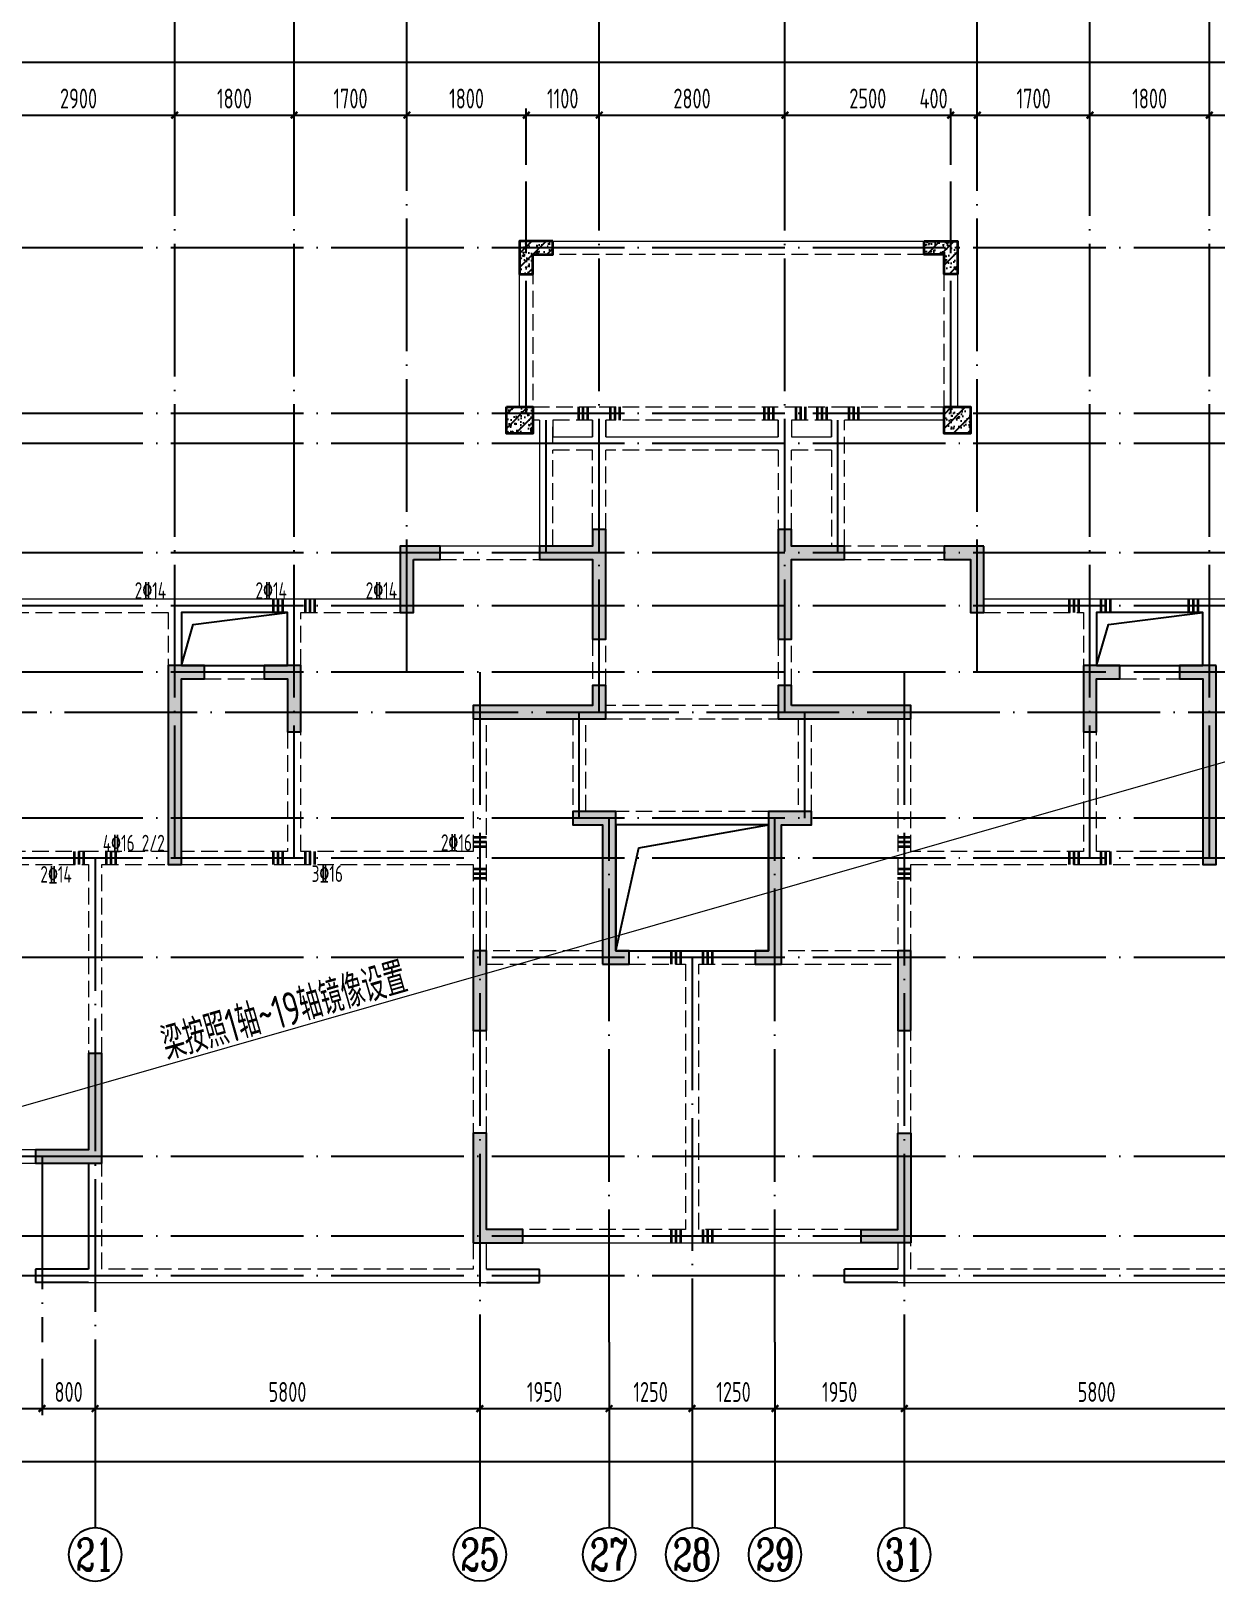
# Model space of a CAD drawing. Extents: x -1712635 to -854203, y -534641 to -21985.
# Drawn here: x -1104351 to -1086483, y -166270 to -142901 of the extents above; entities that cross this region are included whole.
import ezdxf
from ezdxf.enums import TextEntityAlignment as Align

# ---------------------------------------------------------------- set-up
doc = ezdxf.new("R2010")
doc.units = 0
doc.header["$LTSCALE"] = 1000
doc.linetypes.add('DASH', pattern=[0.35, 0.25, -0.1])
doc.linetypes.add('DOTE', pattern=[2.42, 2, -0.2, 0.02, -0.2])
doc.layers.get('0').update_dxf_attribs({"linetype": 'CONTINUOUS'})
doc.layers.get('Defpoints').update_dxf_attribs({"linetype": 'CONTINUOUS'})
for name, color, linetype in [('A-AXIS', 1, 'CONTINUOUS'), ('A-DOTE', 10, 'DOTE'), ('AXIS_NUM', 7, 'CONTINUOUS'), ('BEAM_CON', 4, 'CONTINUOUS'), ('S-D洞口', 4, 'CONTINUOUS'), ('S-L主梁线', 4, 'DASH'), ('S-L梁编号', 6, 'CONTINUOUS'), ('S-L梁配筋', 7, 'CONTINUOUS'), ('S-Q墙填充', 252, 'CONTINUOUS'), ('S-Q墙实线', 6, 'CONTINUOUS'), ('S-Y一般标注', 3, 'CONTINUOUS'), ('S-Z柱填充', 252, 'CONTINUOUS'), ('S-Z柱实线', 6, 'CONTINUOUS')]:
    doc.layers.add(name, color=color, linetype=linetype)
doc.layers.add('梁附加箍筋', color=1, linetype='CONTINUOUS', lineweight=35)
doc.styles.add('TSSD_Axis', font='complex.shx', dxfattribs={"width": 0.7, "bigfont": 'hztxt.shx'})
doc.styles.add('TSSD_DIMENSION', font='Tssdeng.shx', dxfattribs={"width": 0.7, "bigfont": 'tssdchn.shx'})
doc.styles.add('TSSD_REIN', font='tssdeng.shx', dxfattribs={"width": 0.7, "height": 300, "bigfont": 'tssdchn.shx'})
doc.dimstyles.new('TSSD_100_100', dxfattribs={"dimtxt": 300, "dimasz": 100, "dimexe": 100, "dimexo": 250, "dimgap": 100, "dimtad": 1, "dimdec": 0, "dimzin": 0, "dimdsep": 46, "dimtxsty": 'TSSD_DIMENSION', "dimblk": 'ARCHTICK', "dimcen": 0, "dimdle": 100, "dimclrt": 7, "dimadec": 0, "dimazin": 0, "dimtfac": 1, "dimtdec": 0, "dimtix": 1, "dimtmove": 2, "dimatfit": 3, "dimldrblk": 'ARCHTICK', "dimfxl": 0, "dimtolj": 1, "dimtzin": 0, "dimarcsym": 0})
pattern_1 = [(50, (46738.58, -83346.06), (215.17805, -18.82564), [22.5, -247.5]), (355, (46738.58, -83346.06), (-41.6254, 225.65764), [18, -198]), (100.4514, (46756.5, -83347.63), (173.55281, 206.83186), [19.12206, -210.34263]), (46.1842, (46738.58, -83286.06), (320.1723, -49.6557), [33.75, -371.25]), (96.6356, (46765.26, -83290.2), (280.3988, 292.23536), [28.6831, -315.5139]), (351.1842, (46738.58, -83286.06), (280.3986, 292.2356), [27, -297]), (21, (46768.58, -83301.06), (179.07212, -120.78567), [22.5, -247.5]), (326, (46768.58, -83301.06), (72.9946, 217.545), [18, -198]), (71.4514, (46783.5, -83311.13), (252.0668, 96.75915), [19.12206, -210.34263]), (37.5, (46738.58, -83346.06), (3.647957, 99.868156), [0, -195.6, 0, -201, 0, -198.75]), (7.5, (46738.58, -83346.06), (78.92086, 118.323514), [0, -114.6, 0, -191.1, 0, -75.75]), (327.5, (46671.68, -83346.06), (160.14673, -6.76646), [0, -75, 0, -234, 0, -310.5]), (317.5, (46641.68, -83346.06), (174.95585, 30.0315), [0, -97.5, 0, -155.4, 0, -220.5]), (45, (46738.58, -83346.06), (-106.06602, 106.06602), [])]

# ---------------------------------------------------------------- blocks, each defined once
blk = doc.blocks.new('_ArchTick')
at = {"color": 0, "const_width": 0.35}
blk.add_lwpolyline([(-0.5, -0.5), (0.5, 0.5)], dxfattribs=at)
blk = doc.blocks.new('*D55')
at = {"layer": 'Defpoints', "color": 0}
for p in [(34300, 22100), (31400, 21100), (34300, 21100)]:
    blk.add_point(p, dxfattribs=at)
at = {"layer": 'S-Y一般标注', "color": 0, "lineweight": -2}
for p, q in [((31400, 21350), (31400, 22200)), ((34300, 21350), (34300, 22200)), ((31300, 22100), (34400, 22100))]:
    blk.add_line(p, q, dxfattribs=at)
at = {"layer": 'S-Y一般标注', "color": 0, "lineweight": -2, "xscale": 100, "yscale": 100, "zscale": 100, "rotation": 180}
blk.add_blockref('_ArchTick', (31400, 22100), dxfattribs=at)
at = {"layer": 'S-Y一般标注', "color": 0, "lineweight": -2, "xscale": 100, "yscale": 100, "zscale": 100}
blk.add_blockref('_ArchTick', (34300, 22100), dxfattribs=at)
at = {"layer": 'S-Y一般标注', "color": 7, "insert": (32850, 22350), "char_height": 300, "attachment_point": 5, "style": 'TSSD_DIMENSION'}
blk.add_mtext('\\A1;2900', dxfattribs=at)
blk = doc.blocks.new('*D56')
at = {"layer": 'Defpoints', "color": 0}
for p in [(36100, 22100), (34300, 21100), (36100, 21100)]:
    blk.add_point(p, dxfattribs=at)
at = {"layer": 'S-Y一般标注', "color": 0, "lineweight": -2}
for p, q in [((34300, 21350), (34300, 22200)), ((36100, 21350), (36100, 22200)), ((34200, 22100), (36200, 22100))]:
    blk.add_line(p, q, dxfattribs=at)
at = {"layer": 'S-Y一般标注', "color": 0, "lineweight": -2, "xscale": 100, "yscale": 100, "zscale": 100, "rotation": 180}
blk.add_blockref('_ArchTick', (34300, 22100), dxfattribs=at)
at = {"layer": 'S-Y一般标注', "color": 0, "lineweight": -2, "xscale": 100, "yscale": 100, "zscale": 100}
blk.add_blockref('_ArchTick', (36100, 22100), dxfattribs=at)
at = {"layer": 'S-Y一般标注', "color": 7, "insert": (35200, 22350), "char_height": 300, "attachment_point": 5, "style": 'TSSD_DIMENSION'}
blk.add_mtext('\\A1;1800', dxfattribs=at)
blk = doc.blocks.new('*D57')
at = {"layer": 'Defpoints', "color": 0}
for p in [(37800, 22100), (36100, 21100), (37800, 21100)]:
    blk.add_point(p, dxfattribs=at)
at = {"layer": 'S-Y一般标注', "color": 0, "lineweight": -2}
for p, q in [((36100, 21350), (36100, 22200)), ((37800, 21350), (37800, 22200)), ((36000, 22100), (37900, 22100))]:
    blk.add_line(p, q, dxfattribs=at)
at = {"layer": 'S-Y一般标注', "color": 0, "lineweight": -2, "xscale": 100, "yscale": 100, "zscale": 100, "rotation": 180}
blk.add_blockref('_ArchTick', (36100, 22100), dxfattribs=at)
at = {"layer": 'S-Y一般标注', "color": 0, "lineweight": -2, "xscale": 100, "yscale": 100, "zscale": 100}
blk.add_blockref('_ArchTick', (37800, 22100), dxfattribs=at)
at = {"layer": 'S-Y一般标注', "color": 7, "insert": (36950, 22350), "char_height": 300, "attachment_point": 5, "style": 'TSSD_DIMENSION'}
blk.add_mtext('\\A1;1700', dxfattribs=at)
blk = doc.blocks.new('*D58')
at = {"layer": 'Defpoints', "color": 0}
for p in [(40700, 22100), (39600, 21100), (40700, 21100)]:
    blk.add_point(p, dxfattribs=at)
at = {"layer": 'S-Y一般标注', "color": 0, "lineweight": -2}
for p, q in [((39600, 21350), (39600, 22200)), ((40700, 21350), (40700, 22200)), ((39500, 22100), (40800, 22100))]:
    blk.add_line(p, q, dxfattribs=at)
at = {"layer": 'S-Y一般标注', "color": 0, "lineweight": -2, "xscale": 100, "yscale": 100, "zscale": 100, "rotation": 180}
blk.add_blockref('_ArchTick', (39600, 22100), dxfattribs=at)
at = {"layer": 'S-Y一般标注', "color": 0, "lineweight": -2, "xscale": 100, "yscale": 100, "zscale": 100}
blk.add_blockref('_ArchTick', (40700, 22100), dxfattribs=at)
at = {"layer": 'S-Y一般标注', "color": 7, "insert": (40150, 22350), "char_height": 300, "attachment_point": 5, "style": 'TSSD_DIMENSION'}
blk.add_mtext('\\A1;1100', dxfattribs=at)
blk = doc.blocks.new('*D59')
at = {"layer": 'Defpoints', "color": 0}
for p in [(43500, 22100), (40700, 21100), (43500, 21100)]:
    blk.add_point(p, dxfattribs=at)
at = {"layer": 'S-Y一般标注', "color": 0, "lineweight": -2}
for p, q in [((40700, 21350), (40700, 22200)), ((43500, 21350), (43500, 22200)), ((40600, 22100), (43600, 22100))]:
    blk.add_line(p, q, dxfattribs=at)
at = {"layer": 'S-Y一般标注', "color": 0, "lineweight": -2, "xscale": 100, "yscale": 100, "zscale": 100, "rotation": 180}
blk.add_blockref('_ArchTick', (40700, 22100), dxfattribs=at)
at = {"layer": 'S-Y一般标注', "color": 0, "lineweight": -2, "xscale": 100, "yscale": 100, "zscale": 100}
blk.add_blockref('_ArchTick', (43500, 22100), dxfattribs=at)
at = {"layer": 'S-Y一般标注', "color": 7, "insert": (42100, 22350), "char_height": 300, "attachment_point": 5, "style": 'TSSD_DIMENSION'}
blk.add_mtext('\\A1;2800', dxfattribs=at)
blk = doc.blocks.new('*D60')
at = {"layer": 'Defpoints', "color": 0}
for p in [(46400, 22100), (46000, 21100), (46400, 21100)]:
    blk.add_point(p, dxfattribs=at)
at = {"layer": 'S-Y一般标注', "color": 0, "lineweight": -2}
for p, q in [((46000, 21350), (46000, 22200)), ((46400, 21350), (46400, 22200)), ((45900, 22100), (46500, 22100))]:
    blk.add_line(p, q, dxfattribs=at)
at = {"layer": 'S-Y一般标注', "color": 0, "lineweight": -2, "xscale": 100, "yscale": 100, "zscale": 100, "rotation": 180}
blk.add_blockref('_ArchTick', (46000, 22100), dxfattribs=at)
at = {"layer": 'S-Y一般标注', "color": 0, "lineweight": -2, "xscale": 100, "yscale": 100, "zscale": 100}
blk.add_blockref('_ArchTick', (46400, 22100), dxfattribs=at)
at = {"layer": 'S-Y一般标注', "color": 7, "insert": (45742, 22350), "char_height": 300, "attachment_point": 5, "style": 'TSSD_DIMENSION'}
blk.add_mtext('\\A1;400', dxfattribs=at)
blk = doc.blocks.new('*D61')
at = {"layer": 'Defpoints', "color": 0}
for p in [(48100, 22100), (46400, 21100), (48100, 21100)]:
    blk.add_point(p, dxfattribs=at)
at = {"layer": 'S-Y一般标注', "color": 0, "lineweight": -2}
for p, q in [((46400, 21350), (46400, 22200)), ((48100, 21350), (48100, 22200)), ((46300, 22100), (48200, 22100))]:
    blk.add_line(p, q, dxfattribs=at)
at = {"layer": 'S-Y一般标注', "color": 0, "lineweight": -2, "xscale": 100, "yscale": 100, "zscale": 100, "rotation": 180}
blk.add_blockref('_ArchTick', (46400, 22100), dxfattribs=at)
at = {"layer": 'S-Y一般标注', "color": 0, "lineweight": -2, "xscale": 100, "yscale": 100, "zscale": 100}
blk.add_blockref('_ArchTick', (48100, 22100), dxfattribs=at)
at = {"layer": 'S-Y一般标注', "color": 7, "insert": (47250, 22350), "char_height": 300, "attachment_point": 5, "style": 'TSSD_DIMENSION'}
blk.add_mtext('\\A1;1700', dxfattribs=at)
blk = doc.blocks.new('*D62')
at = {"layer": 'Defpoints', "color": 0}
for p in [(49900, 22100), (48100, 21100), (49900, 21100)]:
    blk.add_point(p, dxfattribs=at)
at = {"layer": 'S-Y一般标注', "color": 0, "lineweight": -2}
for p, q in [((48100, 21350), (48100, 22200)), ((49900, 21350), (49900, 22200)), ((48000, 22100), (50000, 22100))]:
    blk.add_line(p, q, dxfattribs=at)
at = {"layer": 'S-Y一般标注', "color": 0, "lineweight": -2, "xscale": 100, "yscale": 100, "zscale": 100, "rotation": 180}
blk.add_blockref('_ArchTick', (48100, 22100), dxfattribs=at)
at = {"layer": 'S-Y一般标注', "color": 0, "lineweight": -2, "xscale": 100, "yscale": 100, "zscale": 100}
blk.add_blockref('_ArchTick', (49900, 22100), dxfattribs=at)
at = {"layer": 'S-Y一般标注', "color": 7, "insert": (49000, 22350), "char_height": 300, "attachment_point": 5, "style": 'TSSD_DIMENSION'}
blk.add_mtext('\\A1;1800', dxfattribs=at)
blk = doc.blocks.new('*D63')
at = {"layer": 'Defpoints', "color": 0}
for p in [(52800, 22100), (49900, 21100), (52800, 21100)]:
    blk.add_point(p, dxfattribs=at)
at = {"layer": 'S-Y一般标注', "color": 0, "lineweight": -2}
for p, q in [((49900, 21350), (49900, 22200)), ((52800, 21350), (52800, 22200)), ((49800, 22100), (52900, 22100))]:
    blk.add_line(p, q, dxfattribs=at)
at = {"layer": 'S-Y一般标注', "color": 0, "lineweight": -2, "xscale": 100, "yscale": 100, "zscale": 100, "rotation": 180}
blk.add_blockref('_ArchTick', (49900, 22100), dxfattribs=at)
at = {"layer": 'S-Y一般标注', "color": 0, "lineweight": -2, "xscale": 100, "yscale": 100, "zscale": 100}
blk.add_blockref('_ArchTick', (52800, 22100), dxfattribs=at)
at = {"layer": 'S-Y一般标注', "color": 7, "insert": (51350, 22350), "char_height": 300, "attachment_point": 5, "style": 'TSSD_DIMENSION'}
blk.add_mtext('\\A1;2900', dxfattribs=at)
blk = doc.blocks.new('*D65')
at = {"layer": 'Defpoints', "color": 0}
for p in [(54600, 22900), (4600, 21100), (54600, 21100)]:
    blk.add_point(p, dxfattribs=at)
at = {"layer": 'S-Y一般标注', "color": 0, "lineweight": -2}
for p, q in [((4600, 21350), (4600, 23000)), ((54600, 21350), (54600, 23000)), ((4500, 22900), (54700, 22900))]:
    blk.add_line(p, q, dxfattribs=at)
at = {"layer": 'S-Y一般标注', "color": 0, "lineweight": -2, "xscale": 100, "yscale": 100, "zscale": 100, "rotation": 180}
blk.add_blockref('_ArchTick', (4600, 22900), dxfattribs=at)
at = {"layer": 'S-Y一般标注', "color": 0, "lineweight": -2, "xscale": 100, "yscale": 100, "zscale": 100}
blk.add_blockref('_ArchTick', (54600, 22900), dxfattribs=at)
at = {"layer": 'S-Y一般标注', "color": 7, "insert": (29600, 23150), "char_height": 300, "attachment_point": 5, "style": 'TSSD_DIMENSION'}
blk.add_mtext('\\A1;50000', dxfattribs=at)
blk = doc.blocks.new('*D80')
at = {"layer": 'Defpoints', "color": 0}
for p in [(39600, 22100), (37800, 21100), (39600, 21100)]:
    blk.add_point(p, dxfattribs=at)
at = {"layer": 'S-Y一般标注', "color": 0, "lineweight": -2}
for p, q in [((37800, 21350), (37800, 22200)), ((39600, 21350), (39600, 22200)), ((37700, 22100), (39700, 22100))]:
    blk.add_line(p, q, dxfattribs=at)
at = {"layer": 'S-Y一般标注', "color": 0, "lineweight": -2, "xscale": 100, "yscale": 100, "zscale": 100, "rotation": 180}
blk.add_blockref('_ArchTick', (37800, 22100), dxfattribs=at)
at = {"layer": 'S-Y一般标注', "color": 0, "lineweight": -2, "xscale": 100, "yscale": 100, "zscale": 100}
blk.add_blockref('_ArchTick', (39600, 22100), dxfattribs=at)
at = {"layer": 'S-Y一般标注', "color": 7, "insert": (38700, 22350), "char_height": 300, "attachment_point": 5, "style": 'TSSD_DIMENSION'}
blk.add_mtext('\\A1;1800', dxfattribs=at)
blk = doc.blocks.new('*D81')
at = {"layer": 'Defpoints', "color": 0}
for p in [(46000, 22100), (43500, 21100), (46000, 21100)]:
    blk.add_point(p, dxfattribs=at)
at = {"layer": 'S-Y一般标注', "color": 0, "lineweight": -2}
for p, q in [((43500, 21350), (43500, 22200)), ((46000, 21350), (46000, 22200)), ((43400, 22100), (46100, 22100))]:
    blk.add_line(p, q, dxfattribs=at)
at = {"layer": 'S-Y一般标注', "color": 0, "lineweight": -2, "xscale": 100, "yscale": 100, "zscale": 100, "rotation": 180}
blk.add_blockref('_ArchTick', (43500, 22100), dxfattribs=at)
at = {"layer": 'S-Y一般标注', "color": 0, "lineweight": -2, "xscale": 100, "yscale": 100, "zscale": 100}
blk.add_blockref('_ArchTick', (46000, 22100), dxfattribs=at)
at = {"layer": 'S-Y一般标注', "color": 7, "insert": (44750, 22350), "char_height": 300, "attachment_point": 5, "style": 'TSSD_DIMENSION'}
blk.add_mtext('\\A1;2500', dxfattribs=at)
blk = doc.blocks.new('ts_axno')
at = {"color": 0, "linetype": 'ByBlock', "lineweight": -2}
blk.add_circle((0, 0), 0.5, dxfattribs=at)
at = {"color": 0, "linetype": 'ByBlock', "lineweight": -2, "style": 'TSSD_Axis', "width": 0.7}
blk.add_attdef('A', text='', height=0.6, dxfattribs=at).set_placement((0, 0), align=Align.MIDDLE_CENTER)
blk = doc.blocks.new('*D88')
at = {"layer": 'Defpoints', "color": 0}
for p in [(32300, 3600), (33100, 3600), (33100, 2600)]:
    blk.add_point(p, dxfattribs=at)
at = {"layer": 'S-Y一般标注', "color": 0, "lineweight": -2}
for p, q in [((32300, 3350), (32300, 2500)), ((33100, 3350), (33100, 2500)), ((32200, 2600), (33200, 2600))]:
    blk.add_line(p, q, dxfattribs=at)
at = {"layer": 'S-Y一般标注', "color": 0, "lineweight": -2, "xscale": 100, "yscale": 100, "zscale": 100, "rotation": 180}
blk.add_blockref('_ArchTick', (32300, 2600), dxfattribs=at)
at = {"layer": 'S-Y一般标注', "color": 0, "lineweight": -2, "xscale": 100, "yscale": 100, "zscale": 100}
blk.add_blockref('_ArchTick', (33100, 2600), dxfattribs=at)
at = {"layer": 'S-Y一般标注', "color": 7, "insert": (32700, 2850), "char_height": 300, "attachment_point": 5, "style": 'TSSD_DIMENSION'}
blk.add_mtext('\\A1;800', dxfattribs=at)
blk = doc.blocks.new('*D89')
at = {"layer": 'Defpoints', "color": 0}
for p in [(33100, 3600), (38900, 3600), (38900, 2600)]:
    blk.add_point(p, dxfattribs=at)
at = {"layer": 'S-Y一般标注', "color": 0, "lineweight": -2}
for p, q in [((33100, 3350), (33100, 2500)), ((38900, 3350), (38900, 2500)), ((33000, 2600), (39000, 2600))]:
    blk.add_line(p, q, dxfattribs=at)
at = {"layer": 'S-Y一般标注', "color": 0, "lineweight": -2, "xscale": 100, "yscale": 100, "zscale": 100, "rotation": 180}
blk.add_blockref('_ArchTick', (33100, 2600), dxfattribs=at)
at = {"layer": 'S-Y一般标注', "color": 0, "lineweight": -2, "xscale": 100, "yscale": 100, "zscale": 100}
blk.add_blockref('_ArchTick', (38900, 2600), dxfattribs=at)
at = {"layer": 'S-Y一般标注', "color": 7, "insert": (36000, 2850), "char_height": 300, "attachment_point": 5, "style": 'TSSD_DIMENSION'}
blk.add_mtext('\\A1;5800', dxfattribs=at)
blk = doc.blocks.new('*D90')
at = {"layer": 'Defpoints', "color": 0}
for p in [(43350, 3600), (45300, 3600), (45300, 2600)]:
    blk.add_point(p, dxfattribs=at)
at = {"layer": 'S-Y一般标注', "color": 0, "lineweight": -2}
for p, q in [((43350, 3350), (43350, 2500)), ((45300, 3350), (45300, 2500)), ((43250, 2600), (45400, 2600))]:
    blk.add_line(p, q, dxfattribs=at)
at = {"layer": 'S-Y一般标注', "color": 0, "lineweight": -2, "xscale": 100, "yscale": 100, "zscale": 100, "rotation": 180}
blk.add_blockref('_ArchTick', (43350, 2600), dxfattribs=at)
at = {"layer": 'S-Y一般标注', "color": 0, "lineweight": -2, "xscale": 100, "yscale": 100, "zscale": 100}
blk.add_blockref('_ArchTick', (45300, 2600), dxfattribs=at)
at = {"layer": 'S-Y一般标注', "color": 7, "insert": (44325, 2850), "char_height": 300, "attachment_point": 5, "style": 'TSSD_DIMENSION'}
blk.add_mtext('\\A1;1950', dxfattribs=at)
blk = doc.blocks.new('*D91')
at = {"layer": 'Defpoints', "color": 0}
for p in [(45300, 3600), (51100, 3600), (51100, 2600)]:
    blk.add_point(p, dxfattribs=at)
at = {"layer": 'S-Y一般标注', "color": 0, "lineweight": -2}
for p, q in [((45300, 3350), (45300, 2500)), ((51100, 3350), (51100, 2500)), ((45200, 2600), (51200, 2600))]:
    blk.add_line(p, q, dxfattribs=at)
at = {"layer": 'S-Y一般标注', "color": 0, "lineweight": -2, "xscale": 100, "yscale": 100, "zscale": 100, "rotation": 180}
blk.add_blockref('_ArchTick', (45300, 2600), dxfattribs=at)
at = {"layer": 'S-Y一般标注', "color": 0, "lineweight": -2, "xscale": 100, "yscale": 100, "zscale": 100}
blk.add_blockref('_ArchTick', (51100, 2600), dxfattribs=at)
at = {"layer": 'S-Y一般标注', "color": 7, "insert": (48200, 2850), "char_height": 300, "attachment_point": 5, "style": 'TSSD_DIMENSION'}
blk.add_mtext('\\A1;5800', dxfattribs=at)
blk = doc.blocks.new('*D94')
at = {"layer": 'Defpoints', "color": 0}
for p in [(4600, 3600), (54600, 3600), (54600, 1800)]:
    blk.add_point(p, dxfattribs=at)
at = {"layer": 'S-Y一般标注', "color": 0, "lineweight": -2}
for p, q in [((4600, 3350), (4600, 1700)), ((54600, 3350), (54600, 1700)), ((4500, 1800), (54700, 1800))]:
    blk.add_line(p, q, dxfattribs=at)
at = {"layer": 'S-Y一般标注', "color": 0, "lineweight": -2, "xscale": 100, "yscale": 100, "zscale": 100, "rotation": 180}
blk.add_blockref('_ArchTick', (4600, 1800), dxfattribs=at)
at = {"layer": 'S-Y一般标注', "color": 0, "lineweight": -2, "xscale": 100, "yscale": 100, "zscale": 100}
blk.add_blockref('_ArchTick', (54600, 1800), dxfattribs=at)
at = {"layer": 'S-Y一般标注', "color": 7, "insert": (29600, 2050), "char_height": 300, "attachment_point": 5, "style": 'TSSD_DIMENSION'}
blk.add_mtext('\\A1;50000', dxfattribs=at)
blk = doc.blocks.new('*D97')
at = {"layer": 'Defpoints', "color": 0}
for p in [(29600, 3600), (32300, 3600), (32300, 2600)]:
    blk.add_point(p, dxfattribs=at)
at = {"layer": 'S-Y一般标注', "color": 0, "lineweight": -2}
for p, q in [((29600, 3350), (29600, 2500)), ((32300, 3350), (32300, 2500)), ((29500, 2600), (32400, 2600))]:
    blk.add_line(p, q, dxfattribs=at)
at = {"layer": 'S-Y一般标注', "color": 0, "lineweight": -2, "xscale": 100, "yscale": 100, "zscale": 100, "rotation": 180}
blk.add_blockref('_ArchTick', (29600, 2600), dxfattribs=at)
at = {"layer": 'S-Y一般标注', "color": 0, "lineweight": -2, "xscale": 100, "yscale": 100, "zscale": 100}
blk.add_blockref('_ArchTick', (32300, 2600), dxfattribs=at)
at = {"layer": 'S-Y一般标注', "color": 7, "insert": (30950, 2850), "char_height": 300, "attachment_point": 5, "style": 'TSSD_DIMENSION'}
blk.add_mtext('\\A1;2700', dxfattribs=at)
blk = doc.blocks.new('*D98')
at = {"layer": 'Defpoints', "color": 0}
for p in [(38900, 3600), (40850, 3600), (40850, 2600)]:
    blk.add_point(p, dxfattribs=at)
at = {"layer": 'S-Y一般标注', "color": 0, "lineweight": -2}
for p, q in [((38900, 3350), (38900, 2500)), ((40850, 3350), (40850, 2500)), ((38800, 2600), (40950, 2600))]:
    blk.add_line(p, q, dxfattribs=at)
at = {"layer": 'S-Y一般标注', "color": 0, "lineweight": -2, "xscale": 100, "yscale": 100, "zscale": 100, "rotation": 180}
blk.add_blockref('_ArchTick', (38900, 2600), dxfattribs=at)
at = {"layer": 'S-Y一般标注', "color": 0, "lineweight": -2, "xscale": 100, "yscale": 100, "zscale": 100}
blk.add_blockref('_ArchTick', (40850, 2600), dxfattribs=at)
at = {"layer": 'S-Y一般标注', "color": 7, "insert": (39875, 2850), "char_height": 300, "attachment_point": 5, "style": 'TSSD_DIMENSION'}
blk.add_mtext('\\A1;1950', dxfattribs=at)
blk = doc.blocks.new('*D115')
at = {"layer": 'Defpoints', "color": 0}
for p in [(40850, 3600), (42100, 3600), (42100, 2600)]:
    blk.add_point(p, dxfattribs=at)
at = {"layer": 'S-Y一般标注', "color": 0, "lineweight": -2}
for p, q in [((40850, 3350), (40850, 2500)), ((42100, 3350), (42100, 2500)), ((40750, 2600), (42200, 2600))]:
    blk.add_line(p, q, dxfattribs=at)
at = {"layer": 'S-Y一般标注', "color": 0, "lineweight": -2, "xscale": 100, "yscale": 100, "zscale": 100, "rotation": 180}
blk.add_blockref('_ArchTick', (40850, 2600), dxfattribs=at)
at = {"layer": 'S-Y一般标注', "color": 0, "lineweight": -2, "xscale": 100, "yscale": 100, "zscale": 100}
blk.add_blockref('_ArchTick', (42100, 2600), dxfattribs=at)
at = {"layer": 'S-Y一般标注', "color": 7, "insert": (41475, 2850), "char_height": 300, "attachment_point": 5, "style": 'TSSD_DIMENSION'}
blk.add_mtext('\\A1;1250', dxfattribs=at)
blk = doc.blocks.new('*D116')
at = {"layer": 'Defpoints', "color": 0}
for p in [(42100, 3600), (43350, 3600), (43350, 2600)]:
    blk.add_point(p, dxfattribs=at)
at = {"layer": 'S-Y一般标注', "color": 0, "lineweight": -2}
for p, q in [((42100, 3350), (42100, 2500)), ((43350, 3350), (43350, 2500)), ((42000, 2600), (43450, 2600))]:
    blk.add_line(p, q, dxfattribs=at)
at = {"layer": 'S-Y一般标注', "color": 0, "lineweight": -2, "xscale": 100, "yscale": 100, "zscale": 100, "rotation": 180}
blk.add_blockref('_ArchTick', (42100, 2600), dxfattribs=at)
at = {"layer": 'S-Y一般标注', "color": 0, "lineweight": -2, "xscale": 100, "yscale": 100, "zscale": 100}
blk.add_blockref('_ArchTick', (43350, 2600), dxfattribs=at)
at = {"layer": 'S-Y一般标注', "color": 7, "insert": (42725, 2850), "char_height": 300, "attachment_point": 5, "style": 'TSSD_DIMENSION'}
blk.add_mtext('\\A1;1250', dxfattribs=at)
blk = doc.blocks.new('20210807.15313138')
at = {"layer": 'S-Q墙填充'}
h = blk.add_hatch(color=252, dxfattribs=at)
h.dxf.hatch_style = 1
h.paths.add_polyline_path([(97216, 67840), (97216, 68190), (97016, 68190), (97016, 67940), (96216, 67940), (96216, 67740), (97016, 67740), (97016, 66540), (97216, 66540)])
h = blk.add_hatch(color=252, dxfattribs=at)
h.dxf.hatch_style = 1
h.paths.add_polyline_path([(99816, 67840), (99816, 66540), (100016, 66540), (100016, 67740), (100815, 67740), (100815, 67940), (100016, 67940), (100016, 68190), (99816, 68190)])
h = blk.add_hatch(color=252, dxfattribs=at)
h.dxf.hatch_style = 1
h.paths.add_polyline_path([(94316, 67740), (94716, 67740), (94716, 67940), (94116, 67940), (94116, 66940), (94316, 66940)])
h = blk.add_hatch(color=252, dxfattribs=at)
h.dxf.hatch_style = 1
h.paths.add_polyline_path([(102916, 67940), (102316, 67940), (102316, 67740), (102716, 67740), (102716, 66940), (102916, 66940)])
h = blk.add_hatch(color=252, dxfattribs=at)
h.dxf.hatch_style = 1
h.paths.add_polyline_path([(90816, 63140), (90816, 65940), (91166, 65940), (91166, 66140), (90616, 66140), (90616, 63140)])
h = blk.add_hatch(color=252, dxfattribs=at)
h.dxf.hatch_style = 1
h.paths.add_polyline_path([(92066, 65940), (92416, 65940), (92416, 65140), (92616, 65140), (92616, 66140), (92066, 66140)])
h = blk.add_hatch(color=252, dxfattribs=at)
h.dxf.hatch_style = 1
h.paths.add_polyline_path([(104416, 66140), (104416, 65140), (104616, 65140), (104616, 65940), (104966, 65940), (104966, 66140)])
h = blk.add_hatch(color=252, dxfattribs=at)
h.dxf.hatch_style = 1
h.paths.add_polyline_path([(106416, 66140), (105866, 66140), (105866, 65940), (106216, 65940), (106216, 63140), (106416, 63140)])
h = blk.add_hatch(color=252, dxfattribs=at)
h.dxf.hatch_style = 1
h.paths.add_polyline_path([(95216, 65340), (96816, 65340), (97216, 65340), (97216, 65840), (97016, 65840), (97016, 65540), (96816, 65540), (95216, 65540)])
h = blk.add_hatch(color=252, dxfattribs=at)
h.dxf.hatch_style = 1
h.paths.add_polyline_path([(100016, 65540), (100016, 65840), (99816, 65840), (99816, 65340), (100216, 65340), (101816, 65340), (101816, 65540), (100216, 65540)])
h = blk.add_hatch(color=252, dxfattribs=at)
h.dxf.hatch_style = 1
h.paths.add_polyline_path([(97166, 61640), (97566, 61640), (97566, 61840), (97366, 61840), (97366, 63240), (97366, 63940), (96716, 63940), (96716, 63740), (97166, 63740), (97166, 63240)])
h = blk.add_hatch(color=252, dxfattribs=at)
h.dxf.hatch_style = 1
h.paths.add_polyline_path([(99666, 61840), (99466, 61840), (99466, 61640), (99866, 61640), (99866, 63240), (99866, 63740), (100316, 63740), (100316, 63940), (99666, 63940), (99666, 63240)])
h = blk.add_hatch(color=252, dxfattribs=at)
h.dxf.hatch_style = 1
h.paths.add_polyline_path([(95416, 60640), (95416, 61840), (95216, 61840), (95216, 60640)])
h = blk.add_hatch(color=252, dxfattribs=at)
h.dxf.hatch_style = 1
h.paths.add_polyline_path([(101816, 60640), (101816, 61840), (101616, 61840), (101616, 60640)])
h = blk.add_hatch(color=252, dxfattribs=at)
h.dxf.hatch_style = 1
h.paths.add_polyline_path([(88716, 58840), (88616, 58840), (88616, 58640), (88716, 58640), (89616, 58640), (89616, 60290), (89416, 60290), (89416, 58840)])
h = blk.add_hatch(color=252, dxfattribs=at)
h.dxf.hatch_style = 1
h.paths.add_polyline_path([(95216, 57440), (95966, 57440), (95966, 57640), (95416, 57640), (95416, 59090), (95216, 59090)])
h = blk.add_hatch(color=252, dxfattribs=at)
h.dxf.hatch_style = 1
h.paths.add_polyline_path([(101816, 57440), (101066, 57440), (101066, 57640), (101616, 57640), (101616, 58740), (101616, 59090), (101816, 59090), (101816, 58740)])
at = {"layer": 'S-Z柱填充'}
h = blk.add_hatch(dxfattribs=at)
h.set_pattern_fill('ARMORED', color=256, scale=30, style=0)
h.set_pattern_definition(pattern_1)
h.paths.add_polyline_path([(96416, 72540), (95916, 72540), (95916, 72040), (96116, 72040), (96116, 72340), (96416, 72340)])
h = blk.add_hatch(dxfattribs=at)
h.set_pattern_fill('ARMORED', color=256, scale=30, style=0)
h.set_pattern_definition(pattern_1)
h.paths.add_polyline_path([(102016, 72540), (102516, 72540), (102516, 72040), (102316, 72040), (102316, 72340), (102016, 72340)])
h = blk.add_hatch(dxfattribs=at)
h.set_pattern_fill('ARMORED', color=256, scale=30, style=0)
h.set_pattern_definition([(50, (-309692.94, 38050.78), (215.178055, -18.82564), [22.5, -247.5]), (355, (-309692.94, 38050.78), (-41.6254, 225.65764), [18, -198]), (100.4514, (-309675.01, 38049.21), (173.55281, 206.83186), [19.12206, -210.34263]), (46.1842, (-309692.94, 38110.78), (320.17231, -49.6557), [33.75, -371.25]), (96.6356, (-309666.26, 38106.64), (280.3988, 292.23536), [28.68309, -315.5139]), (351.1842, (-309692.94, 38110.78), (280.39858, 292.23558), [27, -297]), (21, (-309662.94, 38095.78), (179.072116, -120.78567), [22.5, -247.5]), (326, (-309662.94, 38095.78), (72.9946, 217.54501), [18, -198]), (71.4514, (-309648.02, 38085.71), (252.06679, 96.75915), [19.12206, -210.34263]), (37.5, (-309692.945, 38050.78), (3.647957, 99.868156), [0, -195.6, 0, -201, 0, -198.75]), (7.5, (-309692.94, 38050.78), (78.92086, 118.323514), [0, -114.6, 0, -191.1, 0, -75.75]), (327.5, (-309759.845, 38050.78), (160.146731, -6.766462), [0, -75, 0, -234, 0, -310.5]), (317.5, (-309789.84, 38050.78), (174.95585, 30.031495), [0, -97.5, 0, -155.4, 0, -220.5]), (45, (-309692.94, 38050.78), (-106.066017, 106.066017), [])])
h.paths.add_polyline_path([(95716, 70040), (96116, 70040), (96116, 69640), (95716, 69640)])
h = blk.add_hatch(dxfattribs=at)
h.set_pattern_fill('ARMORED', color=256, scale=30, style=0)
h.set_pattern_definition([(50, (-310092.94, 38050.78), (215.178055, -18.82564), [22.5, -247.5]), (355, (-310092.94, 38050.78), (-41.6254, 225.65764), [18, -198]), (100.4514, (-310075.01, 38049.2), (173.55281, 206.83186), [19.12206, -210.34263]), (46.1842, (-310092.94, 38110.78), (320.17231, -49.6557), [33.75, -371.25]), (96.6356, (-310066.26, 38106.64), (280.3988, 292.23536), [28.68309, -315.5139]), (351.1842, (-310092.94, 38110.78), (280.39858, 292.23558), [27, -297]), (21, (-310062.94, 38095.78), (179.072116, -120.78567), [22.5, -247.5]), (326, (-310062.94, 38095.78), (72.9946, 217.54501), [18, -198]), (71.4514, (-310048.02, 38085.71), (252.06679, 96.75915), [19.12206, -210.34263]), (37.5, (-310092.945, 38050.78), (3.647957, 99.868156), [0, -195.6, 0, -201, 0, -198.75]), (7.5, (-310092.94, 38050.78), (78.92086, 118.323514), [0, -114.6, 0, -191.1, 0, -75.75]), (327.5, (-310159.845, 38050.78), (160.146731, -6.766462), [0, -75, 0, -234, 0, -310.5]), (317.5, (-310189.84, 38050.78), (174.95585, 30.031495), [0, -97.5, 0, -155.4, 0, -220.5]), (45, (-310092.94, 38050.78), (-106.066017, 106.066017), [])])
h.paths.add_polyline_path([(102316, 70040), (102716, 70040), (102716, 69640), (102316, 69640)])
at = {"layer": 'BEAM_CON'}
for p, q in [((89416, 58640), (89416, 57040)), ((88616, 57040), (88616, 56840)), ((89416, 57040), (88616, 57040)), ((95416, 57040), (96216, 57040)), ((96216, 56840), (96216, 57040)), ((101616, 57040), (100816, 57040)), ((100816, 56840), (100816, 57040)), ((89416, 56840), (88616, 56840)), ((95416, 56840), (96216, 56840)), ((101616, 56840), (100816, 56840))]:
    blk.add_line(p, q, dxfattribs=at)
at = {"layer": 'S-D洞口', "color": 5}
for points in [[(90816, 66140), (92416, 66140), (92416, 66940), (90816, 66940), (90816, 66140), (90993, 66762), (92416, 66940)], [(104616, 66140), (106216, 66140), (106216, 66940), (104616, 66940), (104616, 66140), (104793, 66762), (106216, 66940)], [(97366, 61840), (99666, 61840), (99666, 63740), (97366, 63740), (97366, 61840), (97712, 63393), (99666, 63740)]]:
    blk.add_lwpolyline(points, dxfattribs=at)
at = {"layer": 'S-L主梁线', "linetype": 'ByBlock', "lineweight": 18}
for p, q in [((96316, 72540), (102016, 72540)), ((95916, 70040), (95916, 72140)), ((102516, 72040), (102516, 70040)), ((96216, 69840), (96216, 67940)), ((102316, 69840), (100816, 69840)), ((96216, 69590), (96216, 69590)), ((96416, 69590), (97016, 69590)), ((97216, 69590), (99816, 69590)), ((100016, 69590), (100616, 69589)), ((96216, 67940), (94716, 67940)), ((90716, 67140), (87816, 67140)), ((92516, 67140), (90716, 67140)), ((94116, 67140), (92516, 67140)), ((104516, 67140), (102916, 67140)), ((106316, 67140), (104516, 67140)), ((109316, 67140), (106316, 67140)), ((90816, 66940), (92416, 66940)), ((90816, 66140), (90816, 66940)), ((92416, 66940), (92416, 66140)), ((104616, 66940), (106216, 66940)), ((104616, 66140), (104616, 66940)), ((106216, 66940), (106216, 66140)), ((92066, 66140), (91166, 66140)), ((105866, 66140), (104966, 66140)), ((97366, 63740), (99666, 63740)), ((98516, 61840), (97566, 61840)), ((99466, 61840), (98516, 61840)), ((86016, 58640), (88616, 58640)), ((95416, 57040), (95416, 57440)), ((95966, 57440), (98516, 57440)), ((98516, 57440), (101066, 57440)), ((101616, 57440), (101616, 57040)), ((89416, 56840), (95416, 56840)), ((101616, 56840), (107616, 56840))]:
    blk.add_line(p, q, dxfattribs=at)
at = {"layer": 'S-L主梁线', "linetype": 'DASH', "lineweight": 18}
for p, q in [((102016, 72340), (96316, 72340)), ((96116, 72140), (96116, 70040)), ((102316, 70040), (102316, 72040)), ((96116, 70040), (97116, 70040)), ((97116, 70040), (99916, 70040)), ((99916, 70040), (100716, 70040)), ((100716, 70040), (102316, 70040)), ((96216, 69840), (96116, 69840)), ((96416, 69490), (96416, 69840)), ((96416, 69840), (96416, 69590)), ((97016, 69840), (96416, 69840)), ((97016, 69840), (97016, 69590)), ((97016, 69590), (97016, 69840)), ((97216, 69590), (97216, 69840)), ((97216, 69840), (97216, 69590)), ((99816, 69840), (97216, 69840)), ((99816, 69840), (99816, 69590)), ((99816, 69590), (99816, 69840)), ((100016, 69840), (100016, 69590)), ((100016, 69840), (100016, 69590)), ((100616, 69840), (100016, 69840)), ((100616, 69840), (100616, 69589)), ((100616, 69589), (100616, 69840)), ((100816, 67940), (100816, 69840)), ((97016, 69390), (96416, 69390)), ((96416, 67940), (96416, 69390)), ((97016, 68190), (97016, 69390)), ((97216, 68190), (97216, 69390)), ((99816, 69390), (97216, 69390)), ((99816, 69390), (99816, 68190)), ((100616, 69389), (100016, 69390)), ((100016, 68190), (100016, 69390)), ((100616, 69389), (100616, 67940)), ((102316, 67940), (100816, 67940)), ((94716, 67740), (96216, 67740)), ((100815, 67740), (102316, 67740)), ((87916, 66940), (90616, 66940)), ((90616, 66940), (90616, 66140)), ((92616, 66940), (94116, 66940)), ((92616, 66140), (92616, 66940)), ((102916, 66940), (104416, 66940)), ((104416, 66940), (104416, 66140)), ((97016, 66540), (97016, 65840)), ((97216, 65840), (97216, 66540)), ((99816, 66540), (99816, 65840)), ((100016, 65840), (100016, 66540)), ((91166, 65940), (92066, 65940)), ((104966, 65940), (105866, 65940)), ((99816, 65540), (97216, 65540)), ((95216, 65340), (95216, 63340)), ((95416, 63240), (95416, 65340)), ((96716, 65340), (96716, 63940)), ((96916, 63940), (96916, 65340)), ((97216, 65340), (99816, 65340)), ((100116, 65340), (100116, 63940)), ((100316, 63940), (100316, 65340)), ((101616, 65340), (101616, 63240)), ((101816, 63340), (101816, 65340)), ((92416, 65140), (92416, 63340)), ((92616, 63340), (92616, 65140)), ((104416, 65140), (104416, 63340)), ((104616, 63340), (104616, 65140)), ((99666, 63940), (97366, 63940)), ((89516, 63340), (87916, 63340)), ((90616, 63340), (89516, 63340)), ((92416, 63340), (90816, 63340)), ((95216, 63340), (92616, 63340)), ((104416, 63340), (101816, 63340)), ((106216, 63340), (104616, 63340)), ((87916, 63140), (89416, 63140)), ((89416, 63140), (89416, 60290)), ((89616, 63140), (90616, 63140)), ((89616, 60290), (89616, 63140)), ((90816, 63140), (92516, 63140)), ((92516, 63140), (95216, 63140)), ((95216, 63140), (95216, 61840)), ((95416, 61840), (95416, 63240)), ((101616, 63240), (101616, 61840)), ((101816, 63140), (104516, 63140)), ((101816, 61840), (101816, 63140)), ((104516, 63140), (106216, 63140)), ((97166, 61840), (95416, 61840)), ((101616, 61840), (99866, 61840)), ((95416, 61640), (97166, 61640)), ((97566, 61640), (98416, 61640)), ((98416, 61640), (98416, 57640)), ((98616, 57640), (98616, 61640)), ((98616, 61640), (99466, 61640)), ((99866, 61640), (101616, 61640)), ((95216, 60640), (95216, 59090)), ((95416, 59090), (95416, 60640)), ((101616, 60640), (101616, 59090)), ((101816, 59090), (101816, 60640)), ((88616, 58840), (86116, 58840)), ((89616, 57040), (89616, 58640)), ((98416, 57640), (95966, 57640)), ((101066, 57640), (98616, 57640)), ((95216, 57440), (95216, 57040)), ((101816, 57040), (101816, 57440)), ((95216, 57040), (89616, 57040)), ((107416, 57040), (101816, 57040))]:
    blk.add_line(p, q, dxfattribs=at)
at = {"layer": 'S-Q墙实线'}
blk.add_lwpolyline([(97216, 67840), (97216, 68190), (97016, 68190), (97016, 67940), (96216, 67940), (96216, 67740), (97016, 67740), (97016, 66540), (97216, 66540), (97216, 67840)], dxfattribs=at)
for points in [[(99816, 67840), (99816, 66540), (100016, 66540), (100016, 67740), (100815, 67740), (100815, 67940), (100016, 67940), (100016, 68190), (99816, 68190)], [(94316, 67740), (94716, 67740), (94716, 67940), (94116, 67940), (94116, 66940), (94316, 66940)], [(102916, 67940), (102316, 67940), (102316, 67740), (102716, 67740), (102716, 66940), (102916, 66940)], [(90816, 63140), (90816, 65940), (91166, 65940), (91166, 66140), (90616, 66140), (90616, 63140)], [(92066, 65940), (92416, 65940), (92416, 65140), (92616, 65140), (92616, 66140), (92066, 66140)], [(104416, 66140), (104416, 65140), (104616, 65140), (104616, 65940), (104966, 65940), (104966, 66140)], [(106416, 66140), (105866, 66140), (105866, 65940), (106216, 65940), (106216, 63140), (106416, 63140)], [(95216, 65340), (96816, 65340), (97216, 65340), (97216, 65840), (97016, 65840), (97016, 65540), (96816, 65540), (95216, 65540)], [(100016, 65540), (100016, 65840), (99816, 65840), (99816, 65340), (100216, 65340), (101816, 65340), (101816, 65540), (100216, 65540)], [(97166, 61640), (97566, 61640), (97566, 61840), (97366, 61840), (97366, 63240), (97366, 63940), (96716, 63940), (96716, 63740), (97166, 63740), (97166, 63240)], [(99666, 61840), (99466, 61840), (99466, 61640), (99866, 61640), (99866, 63240), (99866, 63740), (100316, 63740), (100316, 63940), (99666, 63940), (99666, 63240)], [(95416, 60640), (95416, 61840), (95216, 61840), (95216, 60640)], [(101816, 60640), (101816, 61840), (101616, 61840), (101616, 60640)], [(88716, 58840), (88616, 58840), (88616, 58640), (88716, 58640), (89616, 58640), (89616, 60290), (89416, 60290), (89416, 58840)], [(95216, 57440), (95966, 57440), (95966, 57640), (95416, 57640), (95416, 59090), (95216, 59090)], [(101816, 57440), (101066, 57440), (101066, 57640), (101616, 57640), (101616, 58740), (101616, 59090), (101816, 59090), (101816, 58740)]]:
    blk.add_lwpolyline(points, close=True, dxfattribs=at)
at = {"layer": 'S-Z柱实线', "lineweight": 35}
for points in [[(96416, 72540), (95916, 72540), (95916, 72040), (96116, 72040), (96116, 72340), (96416, 72340), (96416, 72540)], [(102016, 72540), (102516, 72540), (102516, 72040), (102316, 72040), (102316, 72340), (102016, 72340), (102016, 72540)]]:
    blk.add_lwpolyline(points, dxfattribs=at)
for points in [[(95716, 70040), (96116, 70040), (96116, 69640), (95716, 69640)], [(102316, 70040), (102716, 70040), (102716, 69640), (102316, 69640)]]:
    blk.add_lwpolyline(points, close=True, dxfattribs=at)
blk = doc.blocks.new('20210726.16350016')
at = {"layer": 'A-AXIS'}
for p, q in [((34300, 21100), (34300, 23900)), ((36100, 21100), (36100, 23900)), ((37800, 21100), (37800, 23900)), ((40700, 21100), (40700, 23900)), ((43500, 21100), (43500, 23900)), ((46400, 21100), (46400, 23900)), ((48100, 21100), (48100, 23900)), ((49900, 21100), (49900, 23900)), ((33100, 3600), (33100, 800)), ((38900, 3600.1), (38900, 800.1)), ((40850, 3600), (40850, 800)), ((42100, 3600), (42100, 800)), ((43350, 3600), (43350, 800)), ((45300, 3600), (45300, 800))]:
    blk.add_line(p, q, dxfattribs=at)
at = {"layer": 'A-DOTE'}
for p, q in [((34300, 10900), (34300, 21100)), ((36100, 10900), (36100, 21100)), ((37800, 13700), (37800, 21100)), ((39600, 17600), (39600, 21100)), ((40700, 13100.3), (40700, 21100)), ((43500, 13100.3), (43500, 21100)), ((46000, 17600), (46000, 21100)), ((46400, 13700), (46400, 21100)), ((48100, 10900), (48100, 21100)), ((49900, 10900), (49900, 21100)), ((55600, 20100), (3600, 20100)), ((55600, 17600), (3600, 17600)), ((39900, 15500), (39900, 17600)), ((44300, 15500), (44300, 17600)), ((55600, 17150), (3600, 17150)), ((55600, 15500), (3600, 15500)), ((55600, 14700), (3600, 14700)), ((55600, 13700), (3600, 13700)), ((38900.2, 13700), (38900, 3600)), ((45299.8, 13700), (45300, 3600)), ((3600, 13100.3), (55600, 13100.3)), ((40400, 11500), (40400, 13100)), ((43800, 11500), (43800, 13100)), ((55600, 11500), (3600, 11500)), ((40850, 3600), (40850, 11500)), ((43350, 3600), (43350, 11500)), ((55600, 10900), (3600, 10900)), ((33100, 10900), (33100, 3600)), ((55600, 9400), (3600, 9400)), ((42100, 9400), (42100, 3600)), ((55600, 6400), (3600, 6400)), ((32300, 6400), (32300, 3600)), ((55600, 5200), (3600, 5200)), ((55600, 4600), (3600, 4600))]:
    blk.add_line(p, q, dxfattribs=at)
at = {"layer": 'A-AXIS'}
ref = blk.add_blockref('ts_axno', (33100, 400), dxfattribs=dict(at, xscale=-800, yscale=800, zscale=800, rotation=180))
ref.add_attrib('13', '21', dxfattribs={"layer": 'AXIS_NUM', "height": 480, "style": 'TSSD_Axis', "width": 0.7}).set_placement((33100, 400), align=Align.MIDDLE_CENTER)
ref = blk.add_blockref('ts_axno', (38900, 400.1), dxfattribs=dict(at, xscale=-800, yscale=800, zscale=800, rotation=180))
ref.add_attrib('17', '25', dxfattribs={"layer": 'AXIS_NUM', "height": 480, "style": 'TSSD_Axis', "width": 0.7}).set_placement((38900, 400.1), align=Align.MIDDLE_CENTER)
ref = blk.add_blockref('ts_axno', (40850, 400), dxfattribs=dict(at, xscale=-800, yscale=800, zscale=800, rotation=180))
ref.add_attrib('19', '27', dxfattribs={"layer": 'AXIS_NUM', "height": 480, "style": 'TSSD_Axis', "width": 0.7}).set_placement((40850, 400), align=Align.MIDDLE_CENTER)
ref = blk.add_blockref('ts_axno', (42100, 400), dxfattribs=dict(at, xscale=-800, yscale=800, zscale=800, rotation=180))
ref.add_attrib('19', '28', dxfattribs={"layer": 'AXIS_NUM', "height": 480, "style": 'TSSD_Axis', "width": 0.7}).set_placement((42100, 400), align=Align.MIDDLE_CENTER)
ref = blk.add_blockref('ts_axno', (43350, 400), dxfattribs=dict(at, xscale=-800, yscale=800, zscale=800, rotation=180))
ref.add_attrib('19', '29', dxfattribs={"layer": 'AXIS_NUM', "height": 480, "style": 'TSSD_Axis', "width": 0.7}).set_placement((43350, 400), align=Align.MIDDLE_CENTER)
ref = blk.add_blockref('ts_axno', (45300, 400), dxfattribs=dict(at, xscale=-800, yscale=800, zscale=800, rotation=180))
ref.add_attrib('19', '31', dxfattribs={"layer": 'AXIS_NUM', "height": 480, "style": 'TSSD_Axis', "width": 0.7}).set_placement((45300, 400), align=Align.MIDDLE_CENTER)
at = {"layer": 'S-Y一般标注'}
for base, p1, p2, picture, middle in [((54600, 22900), (4600, 21100), (54600, 21100), '*D65', (29600, 23150)), ((34300, 22100), (31400, 21100), (34300, 21100), '*D55', (32850, 22350)), ((36100, 22100), (34300, 21100), (36100, 21100), '*D56', (35200, 22350)), ((37800, 22100), (36100, 21100), (37800, 21100), '*D57', (36950, 22350)), ((39600, 22100), (37800, 21100), (39600, 21100), '*D80', (38700, 22350)), ((40700, 22100), (39600, 21100), (40700, 21100), '*D58', (40150, 22350)), ((43500, 22100), (40700, 21100), (43500, 21100), '*D59', (42100, 22350)), ((46000, 22100), (43500, 21100), (46000, 21100), '*D81', (44750, 22350)), ((48100, 22100), (46400, 21100), (48100, 21100), '*D61', (47250, 22350)), ((49900, 22100), (48100, 21100), (49900, 21100), '*D62', (49000, 22350)), ((52800, 22100), (49900, 21100), (52800, 21100), '*D63', (51350, 22350)), ((54600, 1800), (4600, 3600), (54600, 3600), '*D94', (29600, 2050)), ((32300, 2600), (29600, 3600), (32300, 3600), '*D97', (30950, 2850)), ((33100, 2600), (32300, 3600), (33100, 3600), '*D88', (32700, 2850)), ((38900, 2600.1), (33100, 3600), (38900, 3600.1), '*D89', (36000, 2850.1)), ((40850, 2600.1), (38900, 3600.1), (40850, 3600.1), '*D98', (39875, 2850.1)), ((42100, 2600.1), (40850, 3600.1), (42100, 3600.1), '*D115', (41475, 2850.1)), ((43350, 2600.1), (42100, 3600.1), (43350, 3600.1), '*D116', (42725, 2850.1)), ((45300, 2600.1), (43350, 3600.1), (45300, 3600.1), '*D90', (44325, 2850.1)), ((51100, 2600), (45300, 3600), (51100, 3600), '*D91', (48200, 2850))]:
    dim = blk.add_linear_dim(base=base, p1=p1, p2=p2, dimstyle='TSSD_100_100', dxfattribs=at)
    dim.commit()
    dim.dimension.update_dxf_attribs({"geometry": picture, "text_midpoint": middle})
dim = blk.add_linear_dim(base=(46400, 22100), p1=(46000, 21100), p2=(46400, 21100), dimstyle='TSSD_100_100', dxfattribs=at)
dim.commit()
dim.dimension.update_dxf_attribs({"geometry": '*D60', "text_midpoint": (45741.9, 22350), "dimtype": 128})

msp = doc.modelspace()

# ---------------------------------------------------------------- linework, layer by layer
at = {"layer": 'S-L梁编号', "lineweight": 18}
msp.add_lwpolyline([(-1106783.49, -159769.53), (-1081983.47, -152669.53)], dxfattribs=at)
at = {"layer": '梁附加箍筋', "lineweight": 35}
for p, q in [((-1096092.77, -148769.4), (-1096092.77, -148569.4)), ((-1096022.77, -148769.41), (-1096022.77, -148569.41)), ((-1095952.77, -148769.41), (-1095952.77, -148569.41)), ((-1095612.77, -148769.41), (-1095612.77, -148569.41)), ((-1095542.77, -148769.42), (-1095542.77, -148569.42)), ((-1095472.77, -148769.42), (-1095472.77, -148569.42)), ((-1093293.48, -148769.47), (-1093293.47, -148569.47)), ((-1093223.48, -148769.47), (-1093223.47, -148569.47)), ((-1093153.48, -148769.47), (-1093153.47, -148569.47)), ((-1092813.48, -148769.48), (-1092813.47, -148569.48)), ((-1092743.48, -148769.48), (-1092743.47, -148569.48)), ((-1092673.48, -148769.48), (-1092673.47, -148569.48)), ((-1092492.99, -148769.48), (-1092492.99, -148569.48)), ((-1092422.99, -148769.49), (-1092422.99, -148569.49)), ((-1092352.99, -148769.49), (-1092352.99, -148569.49)), ((-1092012.99, -148769.49), (-1092012.99, -148569.49)), ((-1091942.99, -148769.5), (-1091942.99, -148569.5)), ((-1091872.99, -148769.5), (-1091872.99, -148569.5)), ((-1100693.47, -151669.53), (-1100693.47, -151469.53)), ((-1100623.47, -151669.53), (-1100623.47, -151469.53)), ((-1100553.47, -151669.53), (-1100553.47, -151469.53)), ((-1100213.47, -151669.53), (-1100213.47, -151469.53)), ((-1100143.47, -151669.53), (-1100143.47, -151469.53)), ((-1100073.47, -151669.53), (-1100073.47, -151469.53)), ((-1088693.48, -151669.53), (-1088693.48, -151469.53)), ((-1088623.48, -151669.53), (-1088623.48, -151469.53)), ((-1088553.48, -151669.53), (-1088553.48, -151469.53)), ((-1088213.48, -151669.53), (-1088213.48, -151469.53)), ((-1088143.48, -151669.53), (-1088143.48, -151469.53)), ((-1088073.48, -151669.53), (-1088073.48, -151469.53)), ((-1086893.46, -151669.53), (-1086893.46, -151469.53)), ((-1086823.46, -151669.53), (-1086823.46, -151469.53)), ((-1086753.46, -151669.53), (-1086753.46, -151469.53)), ((-1097483.47, -155059.53), (-1097683.47, -155059.53)), ((-1097483.47, -155129.53), (-1097683.47, -155129.53)), ((-1091083.48, -155059.53), (-1091283.48, -155059.53)), ((-1091083.48, -155129.53), (-1091283.48, -155129.53)), ((-1103693.46, -155469.53), (-1103693.46, -155269.53)), ((-1103623.46, -155469.53), (-1103623.46, -155269.53)), ((-1103553.46, -155469.53), (-1103553.46, -155269.53)), ((-1103213.46, -155469.53), (-1103213.46, -155269.53)), ((-1103143.46, -155469.53), (-1103143.46, -155269.53)), ((-1103073.46, -155469.53), (-1103073.46, -155269.53)), ((-1100693.47, -155469.53), (-1100693.47, -155269.53)), ((-1100623.47, -155469.53), (-1100623.47, -155269.53)), ((-1100553.47, -155469.53), (-1100553.47, -155269.53)), ((-1100213.47, -155469.53), (-1100213.47, -155269.53)), ((-1100143.47, -155469.53), (-1100143.47, -155269.53)), ((-1100073.47, -155469.53), (-1100073.47, -155269.53)), ((-1097483.47, -155199.53), (-1097683.47, -155199.53)), ((-1091083.48, -155199.53), (-1091283.48, -155199.53)), ((-1088693.48, -155469.53), (-1088693.48, -155269.53)), ((-1088623.48, -155469.53), (-1088623.48, -155269.53)), ((-1088553.48, -155469.53), (-1088553.48, -155269.53)), ((-1088213.48, -155469.53), (-1088213.48, -155269.53)), ((-1088143.48, -155469.53), (-1088143.48, -155269.53)), ((-1088073.48, -155469.53), (-1088073.48, -155269.53)), ((-1097483.47, -155539.53), (-1097683.47, -155539.53)), ((-1097483.47, -155609.53), (-1097683.47, -155609.53)), ((-1091083.48, -155539.53), (-1091283.48, -155539.53)), ((-1091083.48, -155609.53), (-1091283.48, -155609.53)), ((-1097483.47, -155679.53), (-1097683.47, -155679.53)), ((-1091083.48, -155679.53), (-1091283.48, -155679.53)), ((-1094693.49, -156969.53), (-1094693.49, -156769.53)), ((-1094623.49, -156969.53), (-1094623.49, -156769.53)), ((-1094553.49, -156969.53), (-1094553.49, -156769.53)), ((-1094213.49, -156969.53), (-1094213.49, -156769.53)), ((-1094143.49, -156969.53), (-1094143.49, -156769.53)), ((-1094073.49, -156969.53), (-1094073.49, -156769.53)), ((-1094693.49, -161169.54), (-1094693.49, -160969.54)), ((-1094623.49, -161169.54), (-1094623.49, -160969.54)), ((-1094553.49, -161169.54), (-1094553.49, -160969.54)), ((-1094213.49, -161169.54), (-1094213.49, -160969.54)), ((-1094143.49, -161169.54), (-1094143.49, -160969.54)), ((-1094073.49, -161169.54), (-1094073.49, -160969.54))]:
    msp.add_line(p, q, dxfattribs=at)

# ---------------------------------------------------------------- block references
at = {"layer": 'A-DOTE'}
msp.add_blockref('20210726.16350016', (-1136483.47, -166269.57), dxfattribs=at)
at = {"layer": 'S-Q墙填充'}
msp.add_blockref('20210807.15313138', (-1192899.12, -218609.07), dxfattribs=at)

# ---------------------------------------------------------------- texts
at = {"layer": 'S-L梁编号', "lineweight": 18, "style": 'TSSD_REIN', "width": 0.7}
msp.add_text('梁按照1轴~19轴镜像设置', height=500, rotation=15.975897, dxfattribs=at).set_placement((-1102291.93, -158430.55))
at = {"layer": 'S-L梁配筋', "color": 7, "style": 'TSSD_REIN', "width": 0.7}
for s, p in [('2%%13214', (-1102313.88, -151461.05)), ('2%%13214', (-1100492.12, -151461.05)), ('2%%13214', (-1098831.46, -151461.05)), ('4%%13216 2/2', (-1102333.47, -155269.31)), ('2%%13216', (-1097701.55, -155261.9))]:
    msp.add_text(s, height=250, dxfattribs=at).set_placement(p, align=Align.RIGHT)
msp.add_text('2%%13214', height=250, dxfattribs=at).set_placement((-1104209.54, -155741.25))
msp.add_text('3%%13216', height=250, dxfattribs=at).set_placement((-1099883.47, -155730.23), align=Align.CENTER)

doc.saveas('drawing.dxf')
